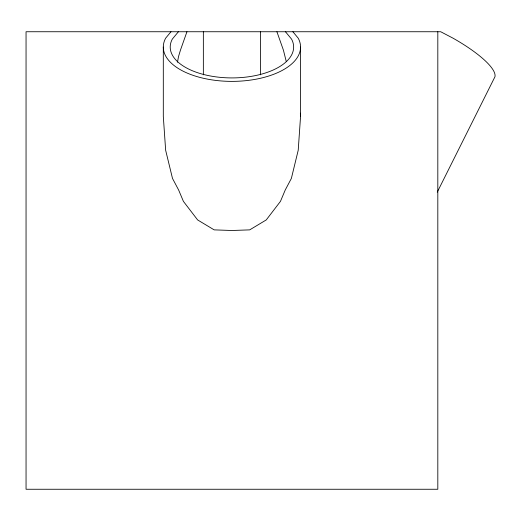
<?xml version="1.0" encoding="UTF-8"?>
<svg xmlns="http://www.w3.org/2000/svg" width="521" height="521" viewBox="0 0 521 521"><rect width="100%" height="100%" fill="white"/><g stroke="black" fill="none" stroke-linecap="round" stroke-linejoin="round"><path stroke-width="0.78" d="M300.558 47.066L300.558 116.398L298.22 150.243L291.363 178.429L285.221 190.041L280.461 201.36L266.244 219.934L249.696 229.872L231.93 230.497L214.17 229.872L197.622 219.934L183.405 201.36L178.644 190.041L172.497 178.429L165.645 150.243L163.307 116.398L163.307 47.066M177.492 62.227L178.495 56.665L180.435 50.205L186.948 31.742M437.262 192.158L494.95 76.782A68.629 17.154 26.6 0 0 453.042 38.183L440.707 31.742L26.05 31.742L26.05 489.258L437.816 489.258L437.816 31.742M170.979 31.742L165.645 38.183A68.629 34.314 0 0 0 231.93 81.38A68.629 34.314 0 0 0 298.22 38.183L292.887 31.742M178.41 31.742L172.327 39.082A61.706 30.85 0 0 0 231.93 77.916A61.706 30.85 0 0 0 291.539 39.082L285.456 31.742M276.911 31.742L283.431 50.205L286.231 61.432M300.356 113.168L300.558 116.398M260.513 31.742L260.513 74.835M203.353 31.742L203.353 74.835"/></g></svg>
